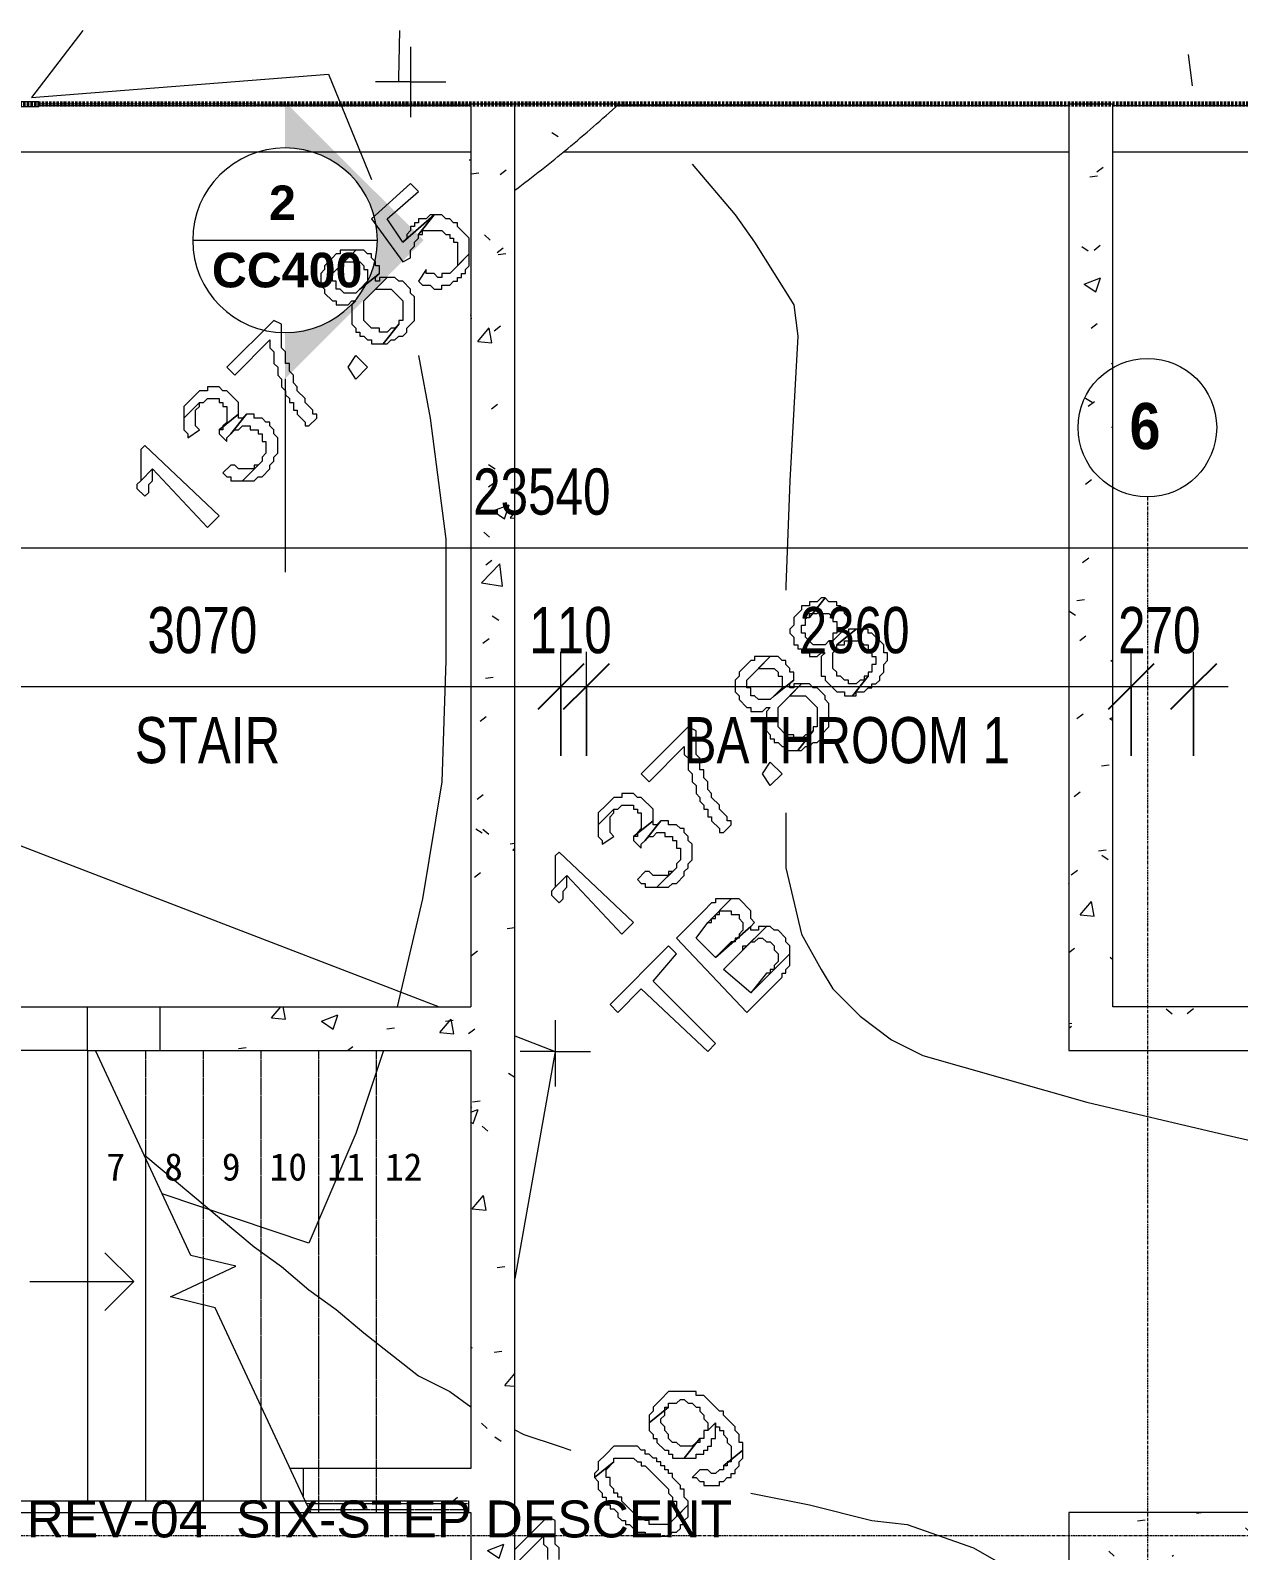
# Model space of a CAD drawing. Header units: millimetres. Extents: x -3370 to 37592, y -25802 to 13127.
# Drawn here: x 18116 to 23349, y 6543 to 13127 of the extents above; entities that cross this region are included whole.
import ezdxf

# ---------------------------------------------------------------- set-up
doc = ezdxf.new("R2010")
doc.units = ezdxf.units.MM
for name, pattern in [('Boundary', [16, 10, -3, 0, -3]), ('Dash - Tight', [4.5, 3, -1.5]), ('Grid Line', [22.225, 12.7, -3.175, 3.175, -3.175])]:
    doc.linetypes.add(name, pattern=pattern)
for name, color, linetype, lineweight in [('2 Hoop survey', 8, 'Continuous', 9), ('A-ANNO-DIMS', 211, 'Continuous', 9), ('A-ANNO-DIMS-100', 211, 'Continuous', 9), ('A-DETL', 90, 'Continuous', 9), ('A-FLOR', 192, 'Continuous', 18), ('A-FLOR-HRAL', 11, 'Continuous', 9), ('A-FLOR-HRAL-MBND', 5, 'Dash - Tight', 9), ('A-FLOR-PATT', 8, 'Continuous', 18), ('A-WALL', 113, 'Continuous', 18), ('A-WALL-PATT', 111, 'Continuous', 18), ('C-PROP-LINE', 91, 'Boundary', 70), ('G-ANNO-SYMB', 111, 'Continuous', 9), ('S-GRID', 1, 'Continuous', 9), ('S-GRID-IDEN', 1, 'Continuous', 9), ('S-STRS', 31, 'Continuous', 9), ('S-STRS-ANNO', 31, 'Continuous', 9), ('S-STRS-MBND', 31, 'Dash - Tight', 9), ('默认', 18, 'Continuous', 9)]:
    doc.layers.add(name, color=color, linetype=linetype, lineweight=lineweight)
doc.layers.add('ID_REVISION_MARKUP', color=7, linetype='Continuous', lineweight=25, true_color=0xc83228)
doc.styles.add('Arial_B', font='arialbd.ttf', dxfattribs={"height": 150})
doc.styles.add('Avenir_1', font='', dxfattribs={"width": 0.8, "height": 200})
doc.styles.add('Avenir_B', font='', dxfattribs={"width": 0.9, "height": 200})
doc.styles.add('ID_SANS', font='Arial.ttf')
doc.styles.add('宋体_1', font='', dxfattribs={"height": 119.06})
doc.styles.get('Avenir_1').set_extended_font_data('Avenir')
doc.styles.get('Avenir_B').set_extended_font_data('Avenir', bold=True)
doc.styles.get('宋体_1').set_extended_font_data('SimSun')
doc.dimstyles.new('Choo_2mm_Diagonal_Tick', dxfattribs={"dimscale": 304.8, "dimtxt": 282.499429, "dimasz": 0.656168, "dimexe": 0.492126, "dimexo": 0.0625, "dimgap": 0.164042, "dimtad": 1, "dimdsep": 46, "dimtxsty": 'Avenir_1', "dimblk1": 'OBLIQUE', "dimblk2": 'OBLIQUE', "dimsah": 1, "dimcen": 0.09, "dimdle": 0.492126, "dimazin": 3, "dimtfac": 1, "dimtdec": 4, "dimtix": 1, "dimtmove": 0, "dimatfit": 3, "dimfxl": 0.984252, "dimfxlon": 1, "dimtvp": 1, "dimtolj": 1, "dimarcsym": 2})
pattern_1 = [(50, (0, 0), (728.737, -63.756), [76.2, -838.2]), (355, (0, 0), (-140.972, 764.228), [60.96, -670.56]), (100.451, (60.7, -5.3), (587.77, 700.467), [64.76, -712.36]), (46.184, (0, 203.2), (1084.316, -168.17), [114.3, -1257.3]), (96.636, (90.4, 189.2), (949.61, 989.71), [97.14, -1068.54]), (351.184, (0, 203.2), (949.62, 989.7), [91.44, -1005.84]), (21, (101.6, 152.4), (606.458, -409.061), [76.2, -838.2]), (326, (101.6, 152.4), (247.208, 736.753), [60.96, -670.56]), (71.451, (152.14, 118.3), (853.668, 327.685), [64.76, -712.36]), (37.5, (0, 0), (12.3547, 338.2201), [33.528, -628.904, 33.528, -647.192, -673.1]), (37.5, (0, 0), (12.3547, 338.2201), [-1343.152, 33.528, -639.572]), (7.5, (0, 0), (267.279, 400.722), [33.528, -354.584, 33.528, -613.664, -256.54]), (7.5, (0, 0), (267.279, 400.722), [-1035.304, 33.528, -223.012]), (327.5, (-226.57, 0), (542.3633, -22.9153), [33.528, -220.472, 33.528, -758.952, -1051.56]), (327.5, (-226.57, 0), (542.3633, -22.9153), [-1046.48, 33.528, -1018.032]), (317.5, (-328.17, 0), (592.517, 101.707), [33.528, -296.672, 33.528, -492.76, -746.76]), (317.5, (-328.17, 0), (592.517, 101.707), [-856.488, 33.528, -713.232])]

# ---------------------------------------------------------------- blocks, each defined once
blk = doc.blocks.new('栏杆扶手 - 栏杆扶手-1406236-Lower Ground Floor')
at = {"layer": 'A-FLOR-HRAL', "lineweight": 18}
for p, q in [((18152.8, 12817.6), (18034, 12817.6)), ((18034, 12797.6), (18152.8, 12797.6)), ((18152.8, 12797.6), (18152.8, 12817.6))]:
    blk.add_line(p, q, dxfattribs=at)
blk = doc.blocks.new('栏杆扶手 - 栏杆扶手-1513421-Lower Ground Floor')
at = {"layer": 'A-FLOR-HRAL'}
for p, q in [((15614, 6759.2), (15964, 6759.2)), ((15614, 6708.4), (15614, 6759.2)), ((15964, 6759.2), (16864, 6759.2)), ((16864, 6759.2), (16964, 6759.2)), ((16964, 6759.2), (18114, 6759.2)), ((18114, 6759.2), (18214, 6759.2)), ((18214, 6759.2), (19214, 6759.2)), ((19214, 6759.2), (19306.7, 6759.2)), ((19330.3, 6708.4), (19306.7, 6759.2)), ((19330.3, 6708.4), (19306.7, 6759.2)), ((19330.3, 6708.4), (19306.7, 6759.2)), ((15614, 6708.4), (15964, 6708.4)), ((15964, 6708.4), (16864, 6708.4)), ((16864, 6708.4), (16964, 6708.4)), ((16964, 6708.4), (18114, 6708.4)), ((18114, 6708.4), (18214, 6708.4)), ((18214, 6708.4), (19214, 6708.4)), ((19214, 6708.4), (19330.3, 6708.4))]:
    blk.add_line(p, q, dxfattribs=at)
at = {"layer": 'A-FLOR-HRAL-MBND'}
for p, q in [((19306.7, 6759.2), (19614, 6759.2)), ((19312.6, 6746.5), (19614, 6746.5)), ((19312.6, 6746.5), (19614, 6746.5)), ((19324.4, 6721.1), (19614, 6721.1)), ((19324.4, 6721.1), (19614, 6721.1)), ((19614, 6759.2), (20014, 6759.2)), ((19614, 6746.5), (20014, 6746.5)), ((19614, 6746.5), (20014, 6746.5)), ((19614, 6721.1), (20014, 6721.1)), ((19614, 6721.1), (20014, 6721.1)), ((20014, 6759.2), (20014, 6708.4)), ((20014, 6746.5), (20014, 6721.1)), ((20014, 6746.5), (20014, 6721.1)), ((19330.3, 6708.4), (19614, 6708.4)), ((19614, 6708.4), (20014, 6708.4))]:
    blk.add_line(p, q, dxfattribs=at)
blk = doc.blocks.new('2 Hoop survey-1260670-Lower Ground Floor')
at = {"layer": '默认', "color": 9}
for p, q in [((68192.9, 23245.5), (68192.9, 22940.7)), ((71579.4, 23076.2), (71562.5, 23211.6)), ((68192.9, 23093.1), (68040.6, 23093.1)), ((68192.9, 23093.1), (68345.3, 23093.1)), ((66582.9, 22999.5), (68454.1, 22996.2)), ((66582.9, 22991.5), (68454.1, 22991.5)), ((69088.5, 22991.5), (71044.1, 22991.5)), ((69092.4, 22995), (71044.1, 22991.5)), ((71234.1, 22991.5), (86021.9, 22991.5)), ((71234.1, 22991.2), (86021.9, 22964.5)), ((68454.1, 22788.3), (61623.2, 22788.3)), ((71044.1, 22788.3), (68853.1, 22788.3)), ((86021.9, 22788.3), (71234.1, 22788.3)), ((68454.1, 22754.5), (68446.9, 22754.5)), ((64772.6, 20451.6), (68316.9, 19087.3)), ((68819.4, 19029.3), (68819.4, 18741.5)), ((68644.1, 18961.4), (68819.4, 18893.9)), ((68819.4, 18893.9), (68644.1, 17910.2)), ((68819.4, 18893.9), (68667.1, 18893.9)), ((68819.4, 18893.9), (68971.8, 18893.9)), ((68785.6, 16878.9), (68644.1, 16737.4))]:
    blk.add_line(p, q, dxfattribs=at)
at = {"layer": '默认', "color": 9, "flags": 128}
for points in [[(66773.5, 23316.3), (66550.5, 23025.4), (67837.4, 23127), (68023.6, 22669.8)], [(68142.1, 23093.1), (68142.1, 23110), (68146.7, 23316.3)], [(69412.1, 22737.5), (69598.3, 22517.4), (69683, 22398.9), (69852.3, 22128), (69869.3, 21992.5), (69835.4, 21366), (69818.5, 20908.8), (69818.5, 20891.9)], [(68226.8, 21907.8), (68277.6, 21636.9), (68345.3, 21112), (68345.3, 20587.1), (68328.4, 20062.2), (68243.7, 19554.2), (68134.8, 19087.3)], [(69818.5, 19926.7), (69818.5, 19689.7), (69886.2, 19401.8), (69970.8, 19249.4), (70021.6, 19164.8), (70140.2, 19046.3), (70275.6, 18944.7), (70411.1, 18876.9), (71122.3, 18673.7), (71698, 18538.3), (72290.6, 18402.8), (72866.3, 18301.2), (73018.7, 18267.4), (73171.1, 18233.5), (73306.5, 18216.6)], [(68075.6, 18897.3), (67955.9, 18538.3), (67752.7, 18064.2), (67116.7, 18277.7)], [(67037.2, 18448.1), (67515.6, 18047.2), (67634.2, 17962.6), (67752.7, 17861), (67871.2, 17776.3), (67989.8, 17674.7), (68226.8, 17488.5), (68362.3, 17420.7), (68454.1, 17355.2)], [(68644.1, 17254.5), (68684, 17234.5), (68836.4, 17183.7), (68887.2, 17166.8)], [(69666.1, 16980.5), (69920.1, 16929.7), (70191, 16862), (70343.4, 16845), (70631.2, 16743.4), (70749.7, 16675.7), (70885.2, 16591.1), (70986.8, 16489.5), (71044.1, 16417.9)], [(68644.1, 16669.7), (68768.6, 16794.2), (68768.6, 16760.4), (68785.6, 16743.4), (68785.6, 16692.7)], [(68836.4, 16692.7), (68836.4, 16743.4), (68819.4, 16760.4), (68819.4, 16862), (68785.6, 16878.9)]]:
    blk.add_lwpolyline(points, dxfattribs=at)
for points in [[(68192.9, 22652.9), (68023.6, 22500.5), (68159.1, 22314.2), (68192.9, 22331.1), (68192.9, 22365), (68209.9, 22381.9), (68209.9, 22398.9), (68226.8, 22415.8), (68226.8, 22432.7), (68294.5, 22517.4), (68159.1, 22398.9), (68091.4, 22500.5), (68226.8, 22619)], [(68209.9, 22466.6), (68192.9, 22466.6), (68192.9, 22449.7), (68176, 22432.7), (68176, 22415.8), (68159.1, 22398.9), (68294.5, 22517.4), (68277.6, 22517.4), (68260.7, 22500.5), (68226.8, 22500.5), (68226.8, 22483.5), (68209.9, 22483.5)], [(68294.5, 22517.4), (68226.8, 22432.7), (68243.7, 22432.7), (68243.7, 22449.7), (68328.4, 22449.7), (68345.3, 22432.7), (68362.3, 22432.7), (68362.3, 22415.8), (68379.2, 22415.8), (68379.2, 22398.9), (68396.1, 22398.9), (68396.1, 22297.3), (68446.9, 22348.1), (68446.9, 22415.8), (68396.1, 22466.6), (68396.1, 22483.5), (68379.2, 22483.5), (68362.3, 22500.5), (68345.3, 22500.5), (68328.4, 22517.4)], [(67854.3, 22331.1), (67820.4, 22297.3), (67820.4, 22280.3), (67803.5, 22263.4), (67803.5, 22212.6), (67820.4, 22195.7), (67820.4, 22178.8), (67854.3, 22144.9), (67871.2, 22144.9), (67871.2, 22128), (67922, 22128), (67939, 22144.9), (67955.9, 22144.9), (67939, 22128), (67939, 22043.3), (67955.9, 22026.4), (67955.9, 22009.4), (67972.8, 22009.4), (67972.8, 21992.5), (67989.8, 21992.5), (68006.7, 21975.6), (68023.6, 21975.6), (68023.6, 21958.6), (68074.4, 21958.6), (68142.1, 22043.3), (68125.2, 22026.4), (68108.3, 22026.4), (68091.4, 22009.4), (68057.5, 22009.4), (68057.5, 22026.4), (68023.6, 22026.4), (67989.8, 22060.2), (67989.8, 22144.9), (68091.4, 22246.5), (68057.5, 22246.5), (68057.5, 22229.5), (68040.6, 22229.5), (68040.6, 22246.5), (68057.5, 22263.4), (67972.8, 22195.7), (67955.9, 22178.8), (67905.1, 22178.8), (67888.2, 22195.7), (67871.2, 22195.7), (67871.2, 22229.5), (67854.3, 22229.5), (67854.3, 22263.4), (67955.9, 22365), (67888.2, 22365), (67888.2, 22348.1), (67871.2, 22348.1)], [(67955.9, 22365), (67905.1, 22314.2), (67972.8, 22314.2), (67989.8, 22297.3), (67989.8, 22280.3), (68006.7, 22280.3), (68006.7, 22229.5), (67972.8, 22195.7), (68057.5, 22263.4), (68057.5, 22297.3), (68040.6, 22297.3), (68040.6, 22314.2), (68023.6, 22331.1), (68023.6, 22348.1), (68006.7, 22348.1), (67989.8, 22365)], [(68260.7, 22280.3), (68226.8, 22229.5), (68243.7, 22212.6), (68277.6, 22212.6), (68294.5, 22195.7), (68328.4, 22195.7), (68328.4, 22212.6), (68362.3, 22212.6), (68379.2, 22229.5), (68396.1, 22229.5), (68396.1, 22246.5), (68413.1, 22246.5), (68413.1, 22263.4), (68430, 22263.4), (68430, 22280.3), (68446.9, 22297.3), (68446.9, 22348.1), (68362.3, 22263.4), (68328.4, 22263.4), (68328.4, 22246.5), (68311.5, 22246.5), (68294.5, 22263.4), (68260.7, 22263.4)], [(68091.4, 22246.5), (68040.6, 22195.7), (68108.3, 22195.7), (68159.1, 22144.9), (68159.1, 22060.2), (68142.1, 22060.2), (68142.1, 22043.3), (68074.4, 21958.6), (68091.4, 21958.6), (68108.3, 21975.6), (68125.2, 21975.6), (68142.1, 21992.5), (68159.1, 21992.5), (68176, 22009.4), (68176, 22026.4), (68209.9, 22060.2), (68209.9, 22161.8), (68192.9, 22178.8), (68192.9, 22195.7), (68159.1, 22229.5), (68142.1, 22229.5), (68125.2, 22246.5)], [(67600.3, 22060.2), (67397.1, 21857), (67431, 21823.2), (67583.4, 21975.6), (67583.4, 21941.7), (67600.3, 21924.8), (67600.3, 21874), (67617.2, 21857), (67617.2, 21823.2), (67634.2, 21806.2), (67634.2, 21772.4), (67651.1, 21755.4), (67651.1, 21738.5), (67668, 21721.6), (67668, 21704.6), (67685, 21704.6), (67685, 21670.8), (67701.9, 21670.8), (67701.9, 21653.8), (67735.8, 21620), (67735.8, 21603.1), (67752.7, 21603.1), (67786.6, 21636.9), (67786.6, 21653.8), (67769.6, 21653.8), (67769.6, 21670.8), (67735.8, 21704.6), (67735.8, 21721.6), (67701.9, 21755.4), (67701.9, 21772.4), (67685, 21789.3), (67685, 21823.2), (67668, 21840.1), (67668, 21874), (67651.1, 21874), (67651.1, 21924.8), (67634.2, 21941.7), (67634.2, 22043.3)], [(67955.9, 21806.2), (67922, 21857), (67955.9, 21907.8), (68006.7, 21857)], [(67244.7, 21721.6), (67210.9, 21687.7), (67210.9, 21636.9), (67278.6, 21704.6), (67295.5, 21704.6), (67312.5, 21721.6), (67363.3, 21721.6), (67363.3, 21704.6), (67380.2, 21704.6), (67380.2, 21687.7), (67397.1, 21687.7), (67397.1, 21620), (67380.2, 21603.1), (67380.2, 21586.1), (67363.3, 21586.1), (67447.9, 21653.8), (67447.9, 21704.6), (67397.1, 21755.4), (67380.2, 21755.4), (67363.3, 21772.4), (67312.5, 21772.4), (67312.5, 21755.4), (67278.6, 21755.4)], [(67210.9, 21636.9), (67210.9, 21586.1), (67227.8, 21569.2), (67227.8, 21552.3), (67278.6, 21586.1), (67261.7, 21603.1), (67261.7, 21670.8), (67278.6, 21687.7), (67278.6, 21704.6)], [(67363.3, 21569.2), (67397.1, 21535.3), (67397.1, 21552.3), (67414.1, 21569.2), (67481.8, 21653.8), (67464.9, 21636.9), (67447.9, 21636.9), (67447.9, 21653.8), (67363.3, 21586.1)], [(67481.8, 21653.8), (67414.1, 21569.2), (67431, 21586.1), (67447.9, 21586.1), (67464.9, 21603.1), (67498.7, 21603.1), (67498.7, 21586.1), (67532.6, 21586.1), (67532.6, 21569.2), (67549.5, 21569.2), (67549.5, 21535.3), (67566.4, 21535.3), (67566.4, 21484.5), (67549.5, 21467.6), (67549.5, 21450.7), (67464.9, 21366), (67515.6, 21366), (67532.6, 21382.9), (67549.5, 21382.9), (67583.4, 21416.8), (67583.4, 21433.7), (67600.3, 21450.7), (67600.3, 21467.6), (67617.2, 21484.5), (67617.2, 21552.3), (67600.3, 21569.2), (67600.3, 21586.1), (67583.4, 21603.1), (67583.4, 21620), (67566.4, 21620), (67549.5, 21636.9), (67515.6, 21636.9), (67515.6, 21653.8)], [(67041.5, 21518.4), (67024.6, 21501.5), (67024.6, 21366), (67075.4, 21416.8), (67312.5, 21162.8), (67363.3, 21213.6)], [(67024.6, 21366), (67007.7, 21349.1), (67007.7, 21332.1), (67041.5, 21298.3), (67058.5, 21315.2), (67058.5, 21349.1), (67075.4, 21366), (67075.4, 21416.8)], [(67414.1, 21433.7), (67380.2, 21399.9), (67397.1, 21382.9), (67414.1, 21382.9), (67414.1, 21366), (67464.9, 21366), (67532.6, 21433.7), (67515.6, 21433.7), (67515.6, 21416.8), (67447.9, 21416.8), (67431, 21433.7)], [(69886.2, 20807.2), (69852.3, 20773.4), (69852.3, 20739.5), (69835.4, 20722.6), (69835.4, 20705.6), (69852.3, 20688.7), (69852.3, 20654.8), (69869.3, 20654.8), (69869.3, 20637.9), (69886.2, 20637.9), (69886.2, 20621), (69920.1, 20621), (69920.1, 20604), (69953.9, 20604), (69970.8, 20621), (69987.8, 20621), (69970.8, 20604), (69970.8, 20519.4), (69987.8, 20519.4), (69987.8, 20502.4), (70038.6, 20451.6), (70072.4, 20451.6), (70072.4, 20434.7), (70106.3, 20434.7), (70174, 20519.4), (70157.1, 20519.4), (70157.1, 20502.4), (70140.2, 20502.4), (70123.2, 20485.5), (70089.4, 20485.5), (70089.4, 20502.4), (70072.4, 20502.4), (70055.5, 20519.4), (70038.6, 20519.4), (70038.6, 20536.3), (70021.6, 20553.2), (70021.6, 20621), (70038.6, 20637.9), (70038.6, 20654.8), (70123.2, 20722.6), (70089.4, 20722.6), (70089.4, 20705.6), (70072.4, 20705.6), (70072.4, 20722.6), (70021.6, 20671.8), (70004.7, 20671.8), (69987.8, 20654.8), (69937, 20654.8), (69903.1, 20688.7), (69903.1, 20705.6), (69886.2, 20705.6), (69886.2, 20739.5), (69903.1, 20739.5), (69903.1, 20773.4), (69920.1, 20773.4), (69987.8, 20858), (69970.8, 20858), (69953.9, 20841.1), (69920.1, 20841.1), (69920.1, 20824.2), (69886.2, 20824.2)], [(69987.8, 20858), (69920.1, 20773.4), (69920.1, 20790.3), (69953.9, 20790.3), (69970.8, 20807.2), (69970.8, 20790.3), (70004.7, 20790.3), (70021.6, 20773.4), (70021.6, 20756.4), (70038.6, 20756.4), (70038.6, 20705.6), (70021.6, 20705.6), (70021.6, 20671.8), (70089.4, 20739.5), (70089.4, 20773.4), (70072.4, 20790.3), (70072.4, 20807.2), (70055.5, 20824.2), (70038.6, 20824.2), (70038.6, 20841.1), (70004.7, 20841.1)], [(70123.2, 20722.6), (70038.6, 20654.8), (70072.4, 20654.8), (70072.4, 20671.8), (70140.2, 20671.8), (70157.1, 20654.8), (70174, 20654.8), (70174, 20637.9), (70191, 20621), (70191, 20604), (70207.9, 20604), (70207.9, 20570.2), (70191, 20570.2), (70191, 20536.3), (70174, 20536.3), (70174, 20519.4), (70106.3, 20434.7), (70123.2, 20434.7), (70123.2, 20451.6), (70157.1, 20451.6), (70174, 20468.6), (70191, 20468.6), (70191, 20485.5), (70207.9, 20485.5), (70224.8, 20502.4), (70224.8, 20519.4), (70241.8, 20536.3), (70241.8, 20570.2), (70258.7, 20587.1), (70258.7, 20621), (70241.8, 20621), (70241.8, 20654.8), (70191, 20705.6), (70174, 20705.6), (70174, 20722.6)], [(69649.1, 20570.2), (69615.3, 20536.3), (69615.3, 20519.4), (69598.3, 20502.4), (69598.3, 20451.6), (69615.3, 20434.7), (69615.3, 20417.8), (69649.1, 20383.9), (69666.1, 20383.9), (69666.1, 20367), (69716.9, 20367), (69733.8, 20383.9), (69750.7, 20383.9), (69733.8, 20367), (69733.8, 20282.3), (69750.7, 20265.4), (69750.7, 20248.5), (69767.7, 20248.5), (69767.7, 20231.5), (69784.6, 20231.5), (69801.5, 20214.6), (69818.5, 20214.6), (69818.5, 20197.7), (69869.3, 20197.7), (69937, 20282.3), (69920.1, 20265.4), (69903.1, 20265.4), (69886.2, 20248.5), (69852.3, 20248.5), (69852.3, 20265.4), (69818.5, 20265.4), (69784.6, 20299.3), (69784.6, 20383.9), (69886.2, 20485.5), (69852.3, 20485.5), (69852.3, 20468.6), (69835.4, 20468.6), (69835.4, 20485.5), (69852.3, 20502.4), (69767.7, 20434.7), (69750.7, 20417.8), (69699.9, 20417.8), (69683, 20434.7), (69666.1, 20434.7), (69666.1, 20468.6), (69649.1, 20468.6), (69649.1, 20502.4), (69750.7, 20604), (69683, 20604), (69683, 20587.1), (69666.1, 20587.1)], [(69750.7, 20604), (69699.9, 20553.2), (69767.7, 20553.2), (69784.6, 20536.3), (69784.6, 20519.4), (69801.5, 20519.4), (69801.5, 20468.6), (69767.7, 20434.7), (69852.3, 20502.4), (69852.3, 20536.3), (69835.4, 20536.3), (69835.4, 20553.2), (69818.5, 20570.2), (69818.5, 20587.1), (69801.5, 20587.1), (69784.6, 20604)], [(69886.2, 20485.5), (69835.4, 20434.7), (69903.1, 20434.7), (69953.9, 20383.9), (69953.9, 20299.3), (69937, 20299.3), (69937, 20282.3), (69869.3, 20197.7), (69886.2, 20197.7), (69903.1, 20214.6), (69920.1, 20214.6), (69937, 20231.5), (69953.9, 20231.5), (69970.8, 20248.5), (69970.8, 20265.4), (70004.7, 20299.3), (70004.7, 20400.8), (69987.8, 20417.8), (69987.8, 20434.7), (69953.9, 20468.6), (69937, 20468.6), (69920.1, 20485.5)], [(69395.1, 20299.3), (69192, 20096.1), (69225.8, 20062.2), (69378.2, 20214.6), (69378.2, 20180.7), (69395.1, 20163.8), (69395.1, 20113), (69412.1, 20096.1), (69412.1, 20062.2), (69429, 20045.3), (69429, 20011.4), (69445.9, 19994.5), (69445.9, 19977.5), (69462.9, 19960.6), (69462.9, 19943.7), (69479.8, 19943.7), (69479.8, 19909.8), (69496.7, 19909.8), (69496.7, 19892.9), (69530.6, 19859), (69530.6, 19842.1), (69547.5, 19842.1), (69581.4, 19875.9), (69581.4, 19892.9), (69564.5, 19892.9), (69564.5, 19909.8), (69530.6, 19943.7), (69530.6, 19960.6), (69496.7, 19994.5), (69496.7, 20011.4), (69479.8, 20028.3), (69479.8, 20062.2), (69462.9, 20079.1), (69462.9, 20113), (69445.9, 20113), (69445.9, 20163.8), (69429, 20180.7), (69429, 20282.3)], [(69750.7, 20045.3), (69716.9, 20096.1), (69750.7, 20146.9), (69801.5, 20096.1)], [(69039.6, 19960.6), (69005.7, 19926.7), (69005.7, 19875.9), (69073.4, 19943.7), (69090.4, 19943.7), (69107.3, 19960.6), (69158.1, 19960.6), (69158.1, 19943.7), (69175, 19943.7), (69175, 19926.7), (69192, 19926.7), (69192, 19859), (69175, 19842.1), (69175, 19825.1), (69158.1, 19825.1), (69242.8, 19892.9), (69242.8, 19943.7), (69192, 19994.5), (69175, 19994.5), (69158.1, 20011.4), (69107.3, 20011.4), (69107.3, 19994.5), (69073.4, 19994.5)], [(69005.7, 19875.9), (69005.7, 19825.1), (69022.6, 19808.2), (69022.6, 19791.3), (69073.4, 19825.1), (69056.5, 19842.1), (69056.5, 19909.8), (69073.4, 19926.7), (69073.4, 19943.7)], [(69158.1, 19808.2), (69192, 19774.4), (69192, 19791.3), (69208.9, 19808.2), (69276.6, 19892.9), (69259.7, 19875.9), (69242.8, 19875.9), (69242.8, 19892.9), (69158.1, 19825.1)], [(69276.6, 19892.9), (69208.9, 19808.2), (69225.8, 19825.1), (69242.8, 19825.1), (69259.7, 19842.1), (69293.6, 19842.1), (69293.6, 19825.1), (69327.4, 19825.1), (69327.4, 19808.2), (69344.3, 19808.2), (69344.3, 19774.4), (69361.3, 19774.4), (69361.3, 19723.6), (69344.3, 19706.6), (69344.3, 19689.7), (69259.7, 19605), (69310.5, 19605), (69327.4, 19622), (69344.3, 19622), (69378.2, 19655.8), (69378.2, 19672.8), (69395.1, 19689.7), (69395.1, 19706.6), (69412.1, 19723.6), (69412.1, 19791.3), (69395.1, 19808.2), (69395.1, 19825.1), (69378.2, 19842.1), (69378.2, 19859), (69361.3, 19859), (69344.3, 19875.9), (69310.5, 19875.9), (69310.5, 19892.9)], [(68836.4, 19757.4), (68819.4, 19740.5), (68819.4, 19605), (68870.2, 19655.8), (69107.3, 19401.8), (69158.1, 19452.6)], [(68819.4, 19605), (68802.5, 19588.1), (68802.5, 19571.2), (68836.4, 19537.3), (68853.3, 19554.2), (68853.3, 19588.1), (68870.2, 19605), (68870.2, 19655.8)], [(69208.9, 19672.8), (69175, 19638.9), (69192, 19622), (69208.9, 19622), (69208.9, 19605), (69259.7, 19605), (69327.4, 19672.8), (69310.5, 19672.8), (69310.5, 19655.8), (69242.8, 19655.8), (69225.8, 19672.8)], [(69462.9, 19503.4), (69344.3, 19384.9), (69649.1, 19063.2), (69801.5, 19215.6), (69801.5, 19232.5), (69818.5, 19232.5), (69818.5, 19249.4), (69835.4, 19266.4), (69835.4, 19317.2), (69666.1, 19147.9), (69547.5, 19249.4), (69733.8, 19435.7), (69699.9, 19435.7), (69699.9, 19418.8), (69666.1, 19418.8), (69666.1, 19435.7), (69513.7, 19300.2), (69429, 19384.9), (69479.8, 19452.6), (69581.4, 19554.2), (69513.7, 19554.2), (69513.7, 19537.3), (69496.7, 19537.3)], [(69581.4, 19554.2), (69479.8, 19452.6), (69496.7, 19452.6), (69496.7, 19469.6), (69513.7, 19469.6), (69513.7, 19486.5), (69530.6, 19486.5), (69530.6, 19503.4), (69581.4, 19503.4), (69581.4, 19486.5), (69615.3, 19486.5), (69615.3, 19469.6), (69632.2, 19452.6), (69632.2, 19418.8), (69615.3, 19401.8), (69615.3, 19384.9), (69598.3, 19384.9), (69598.3, 19368), (69581.4, 19368), (69513.7, 19300.2), (69666.1, 19435.7), (69683, 19452.6), (69666.1, 19469.6), (69666.1, 19503.4), (69615.3, 19554.2)], [(69733.8, 19435.7), (69632.2, 19334.1), (69632.2, 19351), (69649.1, 19351), (69666.1, 19368), (69683, 19368), (69699.9, 19384.9), (69716.9, 19384.9), (69733.8, 19368), (69750.7, 19368), (69767.7, 19351), (69767.7, 19334.1), (69784.6, 19317.2), (69784.6, 19283.3), (69767.7, 19266.4), (69767.7, 19249.4), (69750.7, 19249.4), (69750.7, 19232.5), (69733.8, 19232.5), (69666.1, 19147.9), (69835.4, 19317.2), (69835.4, 19351), (69818.5, 19368), (69818.5, 19384.9), (69784.6, 19418.8), (69767.7, 19418.8), (69750.7, 19435.7)], [(69310.5, 19351), (69056.5, 19097.1), (69090.4, 19063.2), (69192, 19164.8), (69479.8, 18893.9), (69513.7, 18927.7), (69242.8, 19198.6), (69344.3, 19317.2)], [(69276.6, 17386.9), (69242.8, 17353), (69242.8, 17336.1), (69225.8, 17319.2), (69225.8, 17285.3), (69310.5, 17353), (69310.5, 17369.9), (69344.3, 17369.9), (69361.3, 17386.9), (69378.2, 17386.9), (69395.1, 17369.9), (69412.1, 17369.9), (69429, 17353), (69445.9, 17353), (69445.9, 17336.1), (69462.9, 17319.2), (69462.9, 17302.2), (69479.8, 17285.3), (69479.8, 17251.4), (69513.7, 17285.3), (69513.7, 17268.4), (69530.6, 17268.4), (69530.6, 17251.4), (69547.5, 17251.4), (69547.5, 17234.5), (69564.5, 17217.6), (69564.5, 17200.6), (69581.4, 17183.7), (69581.4, 17116), (69564.5, 17116), (69564.5, 17099), (69547.5, 17099), (69632.2, 17166.8), (69632.2, 17200.6), (69615.3, 17200.6), (69615.3, 17234.5), (69598.3, 17251.4), (69598.3, 17268.4), (69547.5, 17319.2), (69547.5, 17336.1), (69530.6, 17336.1), (69462.9, 17403.8), (69429, 17403.8), (69429, 17420.7), (69310.5, 17420.7)], [(69225.8, 17285.3), (69225.8, 17251.4), (69242.8, 17234.5), (69242.8, 17217.6), (69259.7, 17217.6), (69259.7, 17200.6), (69293.6, 17166.8), (69310.5, 17166.8), (69310.5, 17149.8), (69327.4, 17149.8), (69327.4, 17132.9), (69378.2, 17132.9), (69445.9, 17217.6), (69445.9, 17200.6), (69429, 17200.6), (69412.1, 17183.7), (69361.3, 17183.7), (69344.3, 17200.6), (69327.4, 17200.6), (69310.5, 17217.6), (69310.5, 17234.5), (69293.6, 17251.4), (69293.6, 17268.4), (69276.6, 17285.3), (69276.6, 17302.2), (69293.6, 17319.2), (69293.6, 17353), (69310.5, 17353)], [(69479.8, 17251.4), (69462.9, 17251.4), (69462.9, 17217.6), (69445.9, 17217.6), (69378.2, 17132.9), (69429, 17132.9), (69429, 17149.8), (69462.9, 17149.8), (69462.9, 17166.8), (69479.8, 17166.8), (69479.8, 17183.7), (69496.7, 17183.7), (69496.7, 17217.6), (69513.7, 17217.6), (69513.7, 17285.3)], [(69039.6, 17149.8), (69005.7, 17116), (69005.7, 17082.1), (68988.8, 17065.2), (68988.8, 17048.2), (69073.4, 17116), (69073.4, 17132.9), (69158.1, 17132.9), (69175, 17116), (69192, 17116), (69192, 17099), (69208.9, 17099), (69310.5, 16997.4), (69310.5, 16980.5), (69327.4, 16963.6), (69327.4, 16946.6), (69344.3, 16946.6), (69344.3, 16878.9), (69395.1, 16929.7), (69395.1, 16946.6), (69378.2, 16963.6), (69378.2, 16997.4), (69361.3, 16997.4), (69361.3, 17014.4), (69327.4, 17048.2), (69327.4, 17065.2), (69310.5, 17065.2), (69310.5, 17082.1), (69293.6, 17082.1), (69293.6, 17099), (69276.6, 17099), (69276.6, 17116), (69259.7, 17116), (69259.7, 17132.9), (69242.8, 17132.9), (69225.8, 17149.8), (69208.9, 17149.8), (69208.9, 17166.8), (69192, 17166.8), (69175, 17183.7), (69073.4, 17183.7)], [(69445.9, 17082.1), (69412.1, 17048.2), (69429, 17048.2), (69445.9, 17031.3), (69462.9, 17031.3), (69462.9, 17014.4), (69530.6, 17014.4), (69530.6, 17031.3), (69547.5, 17031.3), (69564.5, 17048.2), (69581.4, 17048.2), (69581.4, 17065.2), (69598.3, 17065.2), (69598.3, 17082.1), (69615.3, 17099), (69615.3, 17116), (69632.2, 17132.9), (69632.2, 17166.8), (69547.5, 17099), (69547.5, 17082.1), (69530.6, 17082.1), (69513.7, 17065.2), (69496.7, 17065.2), (69479.8, 17082.1)], [(68988.8, 17048.2), (69005.7, 17031.3), (69005.7, 16997.4), (69022.6, 16980.5), (69022.6, 16963.6), (69039.6, 16963.6), (69039.6, 16929.7), (69056.5, 16929.7), (69056.5, 16912.8), (69073.4, 16912.8), (69090.4, 16895.8), (69090.4, 16878.9), (69107.3, 16862), (69124.2, 16862), (69124.2, 16845), (69141.2, 16845), (69175, 16811.2), (69208.9, 16811.2), (69208.9, 16794.2), (69310.5, 16794.2), (69327.4, 16811.2), (69344.3, 16811.2), (69361.3, 16828.1), (69361.3, 16845), (69378.2, 16845), (69378.2, 16862), (69395.1, 16878.9), (69395.1, 16929.7), (69310.5, 16845), (69225.8, 16845), (69225.8, 16862), (69208.9, 16862), (69192, 16878.9), (69175, 16878.9), (69175, 16895.8), (69158.1, 16895.8), (69107.3, 16946.6), (69107.3, 16963.6), (69090.4, 16963.6), (69090.4, 16980.5), (69073.4, 16980.5), (69073.4, 16997.4), (69056.5, 17014.4), (69056.5, 17048.2), (69039.6, 17048.2), (69039.6, 17082.1), (69073.4, 17116)]]:
    blk.add_lwpolyline(points, close=True, dxfattribs=at)
blk = doc.blocks.new('Family - ___-1140397-Lower Ground Floor')
at = {"layer": 'C-PROP-LINE'}
blk.add_line((37591.9, 12807.6), (-3370.2, 12807.6), dxfattribs=at)
blk = doc.blocks.new('轴网 - Annotation - Grid Head _Circle 6mm_-283740-Lower Ground Floor')
at = {"layer": 'S-GRID-IDEN'}
blk.add_circle((0, 0), 3, dxfattribs=at)
blk = doc.blocks.new('剖面 - Filled-602395-Lower Ground Floor')
at = {"layer": 'G-ANNO-SYMB'}
h = blk.add_hatch(color=256, dxfattribs=at)
edge = h.paths.add_edge_path()
edge.add_line((-12, 0), (-6.01, 5.99))
edge.add_line((-6.01, 5.99), (-6.01, 4))
edge.add_arc((-6, 0), 4, 90.14527, 180)
edge.add_line((-10, 0), (-12, 0))
h = blk.add_hatch(color=256, dxfattribs=at)
edge = h.paths.add_edge_path()
edge.add_line((0, 0), (-2.02, 0))
edge.add_arc((-6.02, 0), 4, 0, 89.85473)
edge.add_line((-6.01, 4), (-6.01, 6.01))
edge.add_line((-6.01, 6.01), (0, 0))
for start, end in [(360, 180), (180, 360)]:
    blk.add_arc((-6, 0), 4, start, end, dxfattribs=at)
blk = doc.blocks.new('DIMBLOCK68-Lower Ground Floor')
at = {"layer": 'A-ANNO-DIMS-100'}
for p, q in [((8584, 10585.7), (8584, 11035.7)), ((32123.6, 10585.7), (32123.6, 11035.7)), ((8434, 10885.7), (32273.6, 10885.7)), ((8584, 10885.7), (8584, 10585.7)), ((32123.6, 10885.7), (32123.6, 10585.7))]:
    blk.add_line(p, q, dxfattribs=at)
at = {"layer": 'A-ANNO-DIMS-100', "lineweight": 25}
for p, q in [((8584, 10885.7), (8684, 10985.7)), ((32123.6, 10885.7), (32223.6, 10985.7)), ((8584, 10885.7), (8484, 10785.7)), ((32123.6, 10885.7), (32023.6, 10785.7))]:
    blk.add_line(p, q, dxfattribs=at)
at = {"layer": 'A-ANNO-DIMS-100', "color": 0, "insert": (20033.6, 11229.9), "char_height": 200, "width": 768.398, "attachment_point": 1, "line_spacing_factor": 1.129998, "style": 'Avenir_1'}
blk.add_mtext('23540', dxfattribs=at)
blk = doc.blocks.new('_Oblique')
at = {"color": 0, "linetype": 'ByBlock', "lineweight": -2}
blk.add_line((-0.5, -0.5), (0.5, 0.5), dxfattribs=at)
blk = doc.blocks.new('DIMBLOCK74-Lower Ground Floor')
at = {"layer": 'A-ANNO-DIMS-100'}
for p, q in [((17344, 9985.7), (17344, 10435.7)), ((20414, 9985.7), (20414, 10435.7)), ((17344, 10285.7), (20414, 10285.7)), ((17344, 10285.7), (17344, 9985.7)), ((20414, 10285.7), (20414, 9985.7))]:
    blk.add_line(p, q, dxfattribs=at)
at = {"layer": 'A-ANNO-DIMS-100', "lineweight": 25}
for p, q in [((17344, 10285.7), (17444, 10385.7)), ((20414, 10285.7), (20514, 10385.7)), ((17344, 10285.7), (17244, 10185.7)), ((20414, 10285.7), (20314, 10185.7))]:
    blk.add_line(p, q, dxfattribs=at)
at = {"layer": 'A-ANNO-DIMS-100', "color": 0, "char_height": 200, "attachment_point": 1, "line_spacing_factor": 1.129998, "style": 'Avenir_1'}
for s, insert, width in [('3070', (18622.9, 10629.9), 614.719), ('STAIR', (18568.3, 10153.2), 745.798)]:
    blk.add_mtext(s, dxfattribs=dict(at, insert=insert, width=width))
blk = doc.blocks.new('DIMBLOCK75-Lower Ground Floor')
at = {"layer": 'A-ANNO-DIMS-100'}
for p, q in [((20414, 9985.7), (20414, 10435.7)), ((20524, 9985.7), (20524, 10435.7)), ((20414, 10285.7), (20524, 10285.7)), ((20414, 10285.7), (20414, 9985.7)), ((20524, 10285.7), (20524, 9985.7))]:
    blk.add_line(p, q, dxfattribs=at)
at = {"layer": 'A-ANNO-DIMS-100', "lineweight": 25}
for p, q in [((20414, 10285.7), (20514, 10385.7)), ((20524, 10285.7), (20624, 10385.7)), ((20414, 10285.7), (20314, 10185.7)), ((20524, 10285.7), (20424, 10185.7))]:
    blk.add_line(p, q, dxfattribs=at)
at = {"layer": 'A-ANNO-DIMS-100', "color": 0, "insert": (20276.9, 10629.9), "char_height": 200, "width": 461.039, "attachment_point": 1, "line_spacing_factor": 1.129998, "style": 'Avenir_1'}
blk.add_mtext('110', dxfattribs=at)
blk = doc.blocks.new('DIMBLOCK76-Lower Ground Floor')
at = {"layer": 'A-ANNO-DIMS-100'}
for p, q in [((20524, 9985.7), (20524, 10435.7)), ((22884, 9985.7), (22884, 10435.7)), ((20524, 10285.7), (22884, 10285.7)), ((20524, 10285.7), (20524, 9985.7)), ((22884, 10285.7), (22884, 9985.7))]:
    blk.add_line(p, q, dxfattribs=at)
at = {"layer": 'A-ANNO-DIMS-100', "lineweight": 25}
for p, q in [((20524, 10285.7), (20624, 10385.7)), ((22884, 10285.7), (22984, 10385.7)), ((20524, 10285.7), (20424, 10185.7)), ((22884, 10285.7), (22784, 10185.7))]:
    blk.add_line(p, q, dxfattribs=at)
at = {"layer": 'A-ANNO-DIMS-100', "color": 0, "char_height": 200, "attachment_point": 1, "line_spacing_factor": 1.129998, "style": 'Avenir_1'}
for s, insert, width in [('2360', (21447.9, 10629.9), 614.719), ('BATHROOM 1', (20945.1, 10153.2), 1821.556)]:
    blk.add_mtext(s, dxfattribs=dict(at, insert=insert, width=width))
blk = doc.blocks.new('DIMBLOCK77-Lower Ground Floor')
at = {"layer": 'A-ANNO-DIMS-100'}
for p, q in [((22884, 9985.7), (22884, 10435.7)), ((23154, 9985.7), (23154, 10435.7)), ((22884, 10285.7), (23304, 10285.7)), ((22884, 10285.7), (22884, 9985.7)), ((23154, 10285.7), (23154, 9985.7))]:
    blk.add_line(p, q, dxfattribs=at)
at = {"layer": 'A-ANNO-DIMS-100', "lineweight": 25}
for p, q in [((22884, 10285.7), (22984, 10385.7)), ((23154, 10285.7), (23254, 10385.7)), ((22884, 10285.7), (22784, 10185.7)), ((23154, 10285.7), (23054, 10185.7))]:
    blk.add_line(p, q, dxfattribs=at)
at = {"layer": 'A-ANNO-DIMS-100', "color": 0, "insert": (22826.9, 10629.9), "char_height": 200, "width": 461.039, "attachment_point": 1, "line_spacing_factor": 1.129998, "style": 'Avenir_1'}
blk.add_mtext('270', dxfattribs=at)

msp = doc.modelspace()

# ---------------------------------------------------------------- hatches: boundary and pattern name
at = {"layer": 'A-FLOR-PATT', "lineweight": 9}
h = msp.add_hatch(dxfattribs=at)
h.set_pattern_fill('FP_1', color=256, style=0, pattern_type=2)
h.set_pattern_definition(pattern_1)
h.paths.add_polyline_path([(20214.04, 12434.95), (20329.765, 12524.159), (20443.401, 12616.014), (20554.856, 12710.504), (20664.04, 12807.609), (20214.04, 12807.609), (20214.04, 12479.223)])
at = {"layer": 'A-WALL-PATT', "lineweight": 9}
h = msp.add_hatch(dxfattribs=at)
h.set_pattern_fill('FP_1', color=256, style=0, pattern_type=2)
h.set_pattern_definition(pattern_1)
h.paths.add_polyline_path([(20214.04, 8708.364), (20214.04, 12807.609), (20024.04, 12807.609), (20024.04, 8708.364)])
h = msp.add_hatch(dxfattribs=at)
h.set_pattern_fill('FP_1', color=256, style=0, pattern_type=2)
h.set_pattern_definition(pattern_1)
h.paths.add_polyline_path([(22614.04, 8898.364), (22804.04, 8898.364), (22804.04, 12807.609), (22614.04, 12807.609)])
h = msp.add_hatch(dxfattribs=at)
h.set_pattern_fill('FP_1', color=256, style=0, pattern_type=2)
h.set_pattern_definition(pattern_1)
h.paths.add_polyline_path([(19614.04, 8708.364), (19614.04, 8898.364), (18676.54, 8898.364), (18676.54, 8708.364)])
h = msp.add_hatch(dxfattribs=at)
h.set_pattern_fill('FP_1', color=256, style=0, pattern_type=2)
h.set_pattern_definition(pattern_1)
h.paths.add_polyline_path([(19614.04, 8708.364), (20024.04, 8708.364), (20024.04, 8898.364), (19614.04, 8898.364)])
h = msp.add_hatch(dxfattribs=at)
h.set_pattern_fill('FP_1', color=256, style=0, pattern_type=2)
h.set_pattern_definition(pattern_1)
h.paths.add_polyline_path([(22614.04, 8708.364), (24714.04, 8708.364), (24714.04, 8898.364), (22614.04, 8898.364)])
h = msp.add_hatch(dxfattribs=at)
h.set_pattern_fill('FP_1', color=256, style=0, pattern_type=2)
h.set_pattern_definition(pattern_1)
h.paths.add_polyline_path([(20024.04, 6898.364), (20214.04, 6898.364), (20214.04, 8708.364), (20024.04, 8708.364)])
h = msp.add_hatch(dxfattribs=at)
h.set_pattern_fill('FP_1', color=256, style=0, pattern_type=2)
h.set_pattern_definition(pattern_1)
h.paths.add_polyline_path([(19330.347, 6708.364), (20214.04, 6708.364), (20214.04, 6898.364), (19297.186, 6898.364), (19297.186, 6779.478), (19324.425, 6721.064)])
h = msp.add_hatch(dxfattribs=at)
h.set_pattern_fill('FP_1', color=256, style=0, pattern_type=2)
h.set_pattern_definition(pattern_1)
h.paths.add_polyline_path([(20214.04, 5458.364), (20214.04, 6708.364), (20024.04, 6708.364), (20024.04, 5458.364), (20133.926, 5458.364)])
h = msp.add_hatch(dxfattribs=at)
h.set_pattern_fill('FP_1', color=256, style=0, pattern_type=2)
h.set_pattern_definition(pattern_1)
h.paths.add_polyline_path([(22884.04, 6518.364), (23154.04, 6518.364), (23154.04, 6708.364), (22614.04, 6708.364), (22614.04, 6518.364), (22804.04, 6518.364)])
h = msp.add_hatch(dxfattribs=at)
h.set_pattern_fill('FP_1', color=256, style=0, pattern_type=2)
h.set_pattern_definition(pattern_1)
h.paths.add_polyline_path([(23154.04, 6518.364), (30134.04, 6518.364), (30134.04, 6708.364), (23154.04, 6708.364)])

# ---------------------------------------------------------------- linework, layer by layer
at = {"layer": 'A-DETL', "linetype": 'Dash - Tight'}
msp.add_line((30134.04, 6708.364), (22614.04, 6708.364), dxfattribs=at)
at = {"layer": 'A-FLOR'}
msp.add_line((20664.04, 12807.609), (20214.04, 12807.609), dxfattribs=at)
msp.add_open_spline([(20214.04, 12434.95), (20291.87, 12493.54), (20444.857, 12614.254), (20592.021, 12742.006), (20664.04, 12807.609)], degree=3, dxfattribs=at)
at = {"layer": 'A-WALL'}
for p, q in [((20214.04, 12807.609), (20024.04, 12807.609)), ((20024.04, 12807.609), (20024.04, 8898.364)), ((20214.04, 5458.364), (20214.04, 12807.609)), ((22804.04, 12807.609), (22614.04, 12807.609)), ((22614.04, 12807.609), (22614.04, 8708.364)), ((22804.04, 8898.364), (22804.04, 12807.609)), ((11869.04, 8898.364), (20024.04, 8898.364)), ((18364.04, 8708.364), (18364.04, 8898.364)), ((18676.54, 8898.364), (18676.54, 8708.364)), ((24714.04, 8898.364), (22804.04, 8898.364)), ((18364.04, 8708.364), (11869.04, 8708.364)), ((18369.248, 8708.364), (20024.04, 8708.364)), ((20024.04, 8708.364), (20024.04, 6898.364)), ((22614.04, 8708.364), (24714.04, 8708.364)), ((20024.04, 6898.364), (19241.749, 6898.364)), ((19297.186, 6898.364), (19297.186, 6779.478)), ((19330.347, 6708.364), (20024.04, 6708.364)), ((20024.04, 6708.364), (20024.04, 5458.364)), ((22614.04, 6708.364), (22614.04, 5458.364)), ((30134.04, 6708.364), (22614.04, 6708.364))]:
    msp.add_line(p, q, dxfattribs=at)
at = {"layer": 'G-ANNO-SYMB'}
for p, q in [((18819.213, 12218.319), (19619.213, 12218.319)), ((19219.213, 11618.319), (19219.213, 10781.479))]:
    msp.add_line(p, q, dxfattribs=at)
at = {"layer": 'S-GRID', "linetype": 'Grid Line'}
for p, q in [((22954.04, 11106.923), (22954.04, 163.694)), ((-1062.147, 6608.364), (36838.524, 6608.364))]:
    msp.add_line(p, q, dxfattribs=at)
at = {"layer": 'S-STRS'}
for p, q in [((18364.04, 8708.364), (18369.248, 8708.364)), ((18364.04, 8708.364), (18364.04, 6759.164)), ((18614.04, 8244.49), (18614.04, 6759.164)), ((18864.04, 7808.813), (18864.04, 7708.364)), ((18864.04, 7607.914), (18864.04, 6759.164)), ((19114.04, 7172.237), (19114.04, 6759.164))]:
    msp.add_line(p, q, dxfattribs=at)
at = {"layer": 'S-STRS', "linetype": 'Dash - Tight'}
for p, q in [((18364.04, 8708.364), (18364.04, 6759.164)), ((18614.04, 8244.49), (18614.04, 6759.164)), ((18864.04, 7808.813), (18864.04, 7708.364)), ((18864.04, 7607.914), (18864.04, 6759.164)), ((19114.04, 7172.237), (19114.04, 6759.164))]:
    msp.add_line(p, q, dxfattribs=at)
at = {"layer": 'S-STRS-ANNO'}
for p, q in [((18564.04, 7708.364), (18439.04, 7833.364)), ((18114.04, 7708.364), (18364.04, 7708.364)), ((18364.04, 7708.364), (18564.04, 7708.364)), ((18564.04, 7708.364), (18439.04, 7583.364))]:
    msp.add_line(p, q, dxfattribs=at)
at = {"layer": 'S-STRS-MBND'}
for p, q in [((18397.732, 8708.364), (18414.04, 8708.364)), ((18614.04, 8708.364), (18614.04, 8244.49)), ((18614.04, 8708.364), (18614.04, 8244.49)), ((18707.063, 8708.364), (19614.04, 8708.364)), ((18864.04, 8708.364), (18864.04, 7808.813)), ((18864.04, 8708.364), (18864.04, 7808.813)), ((19114.04, 8708.364), (19114.04, 7172.237)), ((19114.04, 8708.364), (19114.04, 7172.237)), ((19364.04, 8708.364), (19364.04, 6708.364)), ((19364.04, 8708.364), (19364.04, 6708.364)), ((19614.04, 8708.364), (19614.04, 6708.364)), ((18864.04, 7708.364), (18864.04, 7607.914)), ((18864.04, 7708.364), (18864.04, 7607.914)), ((19330.347, 6708.364), (19614.04, 6708.364))]:
    msp.add_line(p, q, dxfattribs=at)
at = {"layer": 'S-STRS-MBND', "linetype": 'Continuous'}
for p, q in [((18811.212, 7821.652), (18397.732, 8708.364)), ((18722.429, 7642.329), (19005.65, 7774.398)), ((19005.65, 7774.398), (18811.212, 7821.652)), ((18916.867, 7595.075), (18722.429, 7642.329)), ((19306.659, 6759.164), (18916.867, 7595.075))]:
    msp.add_line(p, q, dxfattribs=at)

# ---------------------------------------------------------------- block references
at = {"layer": '2 Hoop survey', "color": 9}
msp.add_blockref('2 Hoop survey-1260670-Lower Ground Floor', (-48430.024, -10188.937), dxfattribs=at)
at = {"layer": 'A-FLOR-HRAL'}
for name in ['栏杆扶手 - 栏杆扶手-1406236-Lower Ground Floor', '栏杆扶手 - 栏杆扶手-1513421-Lower Ground Floor']:
    msp.add_blockref(name, (0, 0), dxfattribs=at)
at = {"layer": 'C-PROP-LINE'}
msp.add_blockref('Family - ___-1140397-Lower Ground Floor', (0, 0), dxfattribs=at)
at = {"layer": 'G-ANNO-SYMB', "xscale": 99.99999999999993, "yscale": 99.99999999999993, "zscale": 99.99999999999993, "rotation": 269.9999999999996}
msp.add_blockref('剖面 - Filled-602395-Lower Ground Floor', (19219.213, 11618.319), dxfattribs=at)
at = {"layer": 'S-GRID-IDEN', "xscale": 99.99999999999993, "yscale": 99.99999999999993, "zscale": 99.99999999999993, "rotation": 180}
msp.add_blockref('轴网 - Annotation - Grid Head _Circle 6mm_-283740-Lower Ground Floor', (22954.04, 11406.923), dxfattribs=at)

# ---------------------------------------------------------------- texts
at = {"layer": 'G-ANNO-SYMB', "char_height": 150, "attachment_point": 1, "style": 'Arial_B'}
for s, insert, width in [('\\fArial|b1|i0|c134|p34|;2', (19149.705, 12455.504), 144.30375), ('CC400', (18902.143, 12164.307), 801.6875)]:
    msp.add_mtext(s, dxfattribs=dict(at, insert=insert, width=width))
at = {"layer": 'ID_REVISION_MARKUP', "style": 'ID_SANS'}
msp.add_text('REV-04  SIX-STEP DESCENT', height=160, dxfattribs=at).set_placement((18100, 6600))
at = {"layer": 'S-GRID-IDEN', "insert": (22876.762, 11513.575), "char_height": 200, "width": 180.37969, "attachment_point": 1, "style": 'Avenir_B'}
msp.add_mtext('\\fAvenir|b1|i0|c134|p34|;\\W.9;6', dxfattribs=at)
at = {"layer": 'S-STRS-ANNO', "char_height": 119.06, "attachment_point": 1, "line_spacing_factor": 0.877739, "style": '宋体_1'}
for s, insert, width in [('\\f宋体|b0|i0|c134|p2|;7', (18445.496, 8264.721), 104.50362), ('\\f宋体|b0|i0|c134|p2|;8', (18695.496, 8264.721), 104.50362), ('\\f宋体|b0|i0|c134|p2|;9', (18945.496, 8264.721), 104.50362), ('10', (19151.953, 8264.721), 209.00723), ('11', (19401.953, 8264.721), 209.00723), ('12', (19651.953, 8264.721), 209.00723)]:
    msp.add_mtext(s, dxfattribs=dict(at, insert=insert, width=width))

# ---------------------------------------------------------------- dimensions: what is measured, and where the dimension line sits
at = {"layer": 'A-ANNO-DIMS'}
for base, p1, p2, override, picture, middle in [((32123.578, 10885.692), (8584.04, 10585.692), (32123.578, 10585.692), {"dimfxl": 23539.538228}, 'DIMBLOCK68-Lower Ground Floor', (20353.809, 11039.082)), ((20524.04, 10285.692), (20414.04, 9985.692), (20524.04, 9985.692), {"dimfxl": 110}, 'DIMBLOCK75-Lower Ground Floor', (20469.04, 10439.082)), ((23154.04, 10285.692), (22884.04, 9985.692), (23154.04, 9985.692), {"dimfxl": 270}, 'DIMBLOCK77-Lower Ground Floor', (23019.04, 10439.082))]:
    dim = msp.add_linear_dim(base=base, p1=p1, p2=p2, dimstyle='Choo_2mm_Diagonal_Tick', override=override, dxfattribs=at)
    dim.commit()
    dim.dimension.update_dxf_attribs({"geometry": picture, "text_midpoint": middle})
for base, p1, p2, text, override, picture, middle in [((20414.04, 10285.692), (17344.04, 9985.692), (20414.04, 9985.692), '<>\\XSTAIR', {"dimfxl": 3070}, 'DIMBLOCK74-Lower Ground Floor', (18879.04, 10285.692)), ((22884.04, 10285.692), (20524.04, 9985.692), (22884.04, 9985.692), '<>\\XBATHROOM 1', {"dimfxl": 2360}, 'DIMBLOCK76-Lower Ground Floor', (21704.04, 10285.692))]:
    dim = msp.add_linear_dim(base=base, p1=p1, p2=p2, text=text, dimstyle='Choo_2mm_Diagonal_Tick', override=override, dxfattribs=at)
    dim.commit()
    dim.dimension.update_dxf_attribs({"geometry": picture, "text_midpoint": middle})

doc.saveas('drawing.dxf')
